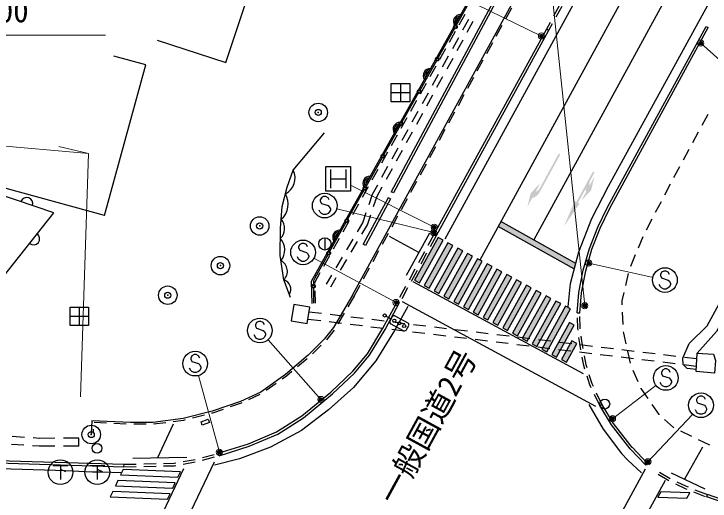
# Model space of a CAD drawing. Units: millimetres, scale not verified. Extents: x 40000 to 680000, y 20000 to 380000.
# Drawn here: x 452162 to 508529, y 280336 to 319792 of the extents above; entities that cross this region are included whole.
import ezdxf
from ezdxf.enums import TextEntityAlignment as Align

# ---------------------------------------------------------------- set-up
doc = ezdxf.new("R2010")
doc.units = ezdxf.units.MM
doc.header["$LTSCALE"] = 1000
doc.header["$PDMODE"] = 32
doc.header["$PDSIZE"] = 500
for name, color, linetype, lineweight in [('M-BGD', 7, 'Continuous', 25), ('M-BGD-EXST', 7, 'Continuous', 25), ('M-STR-HTXT', 7, 'Continuous', 13), ('M-STR-STRC', 7, 'Continuous', 25)]:
    doc.layers.add(name, color=color, linetype=linetype, lineweight=lineweight)
doc.styles.add('ＭＳ ゴシック', font='')
doc.styles.get('ＭＳ ゴシック').set_extended_font_data('MS Gothic')

msp = doc.modelspace()

# ---------------------------------------------------------------- hatches: boundary and pattern name
at = {"layer": 'M-STR-HTXT'}
for points in [[(494729, 305352), (496407, 308408), (496276, 308480), (494714, 305638, -0.20151), (494411, 305397), (494796, 306098), (494004, 305278), (493737, 304170), (494122, 304871, 0.20151)], [(497960, 304418), (497829, 304490), (498447, 305620, 0.06022), (498488, 305383), (498104, 304682), (498896, 305502), (499161, 306611), (498777, 305909, -0.20151), (498817, 306295), (499173, 306946), (499042, 307018), (498568, 306154), (497697, 304562), (497565, 304635), (496706, 302597)], [(497545, 299125), (497663, 299575), (494246, 301488), (491600, 302970), (491384, 302575)], [(486911, 301469), (486515, 301682), (484596, 298218), (484992, 298004)], [(487704, 301040), (487308, 301254), (485390, 297789), (485786, 297575)], [(488498, 300611), (488102, 300825), (486183, 297361), (486579, 297147)], [(489291, 300183), (488895, 300397), (486977, 296932), (487373, 296718)], [(490085, 299754), (489689, 299968), (487770, 296504), (488166, 296290)], [(490879, 299326), (490483, 299540), (488564, 296075), (488960, 295861)], [(491672, 298897), (491276, 299111), (489358, 295646), (489754, 295433)], [(492466, 298469), (492070, 298683), (490151, 295218), (490547, 295004)], [(493259, 298040), (492863, 298254), (490945, 294789), (491341, 294576)], [(494053, 297612), (493657, 297825), (491738, 294361), (492134, 294147)], [(494846, 297183), (494450, 297397), (492532, 293932), (492928, 293719)], [(495640, 296755), (495244, 296968), (493326, 293504), (493721, 293290)], [(496434, 296326), (496038, 296540), (494119, 293075), (494515, 292862)], [(497227, 295897), (496831, 296111), (494913, 292647), (495309, 292433)], [(497530, 294583), (497136, 294801), (495706, 292218), (496102, 292004)], [(497740, 293100), (497344, 293314), (496500, 291790), (496896, 291576)]]:
    msp.add_hatch(color=256, dxfattribs=at).paths.add_polyline_path(points)

# ---------------------------------------------------------------- linework, layer by layer
at = {"layer": 'M-BGD'}
for p, q in [((479573, 297017), (492965, 321508)), ((491279, 321388), (482717, 305389)), ((491455, 321294), (482893, 305295)), ((491986, 319407), (492466, 320284)), ((496339, 320497), (495859, 319620)), ((496515, 320401), (496034, 319524)), ((488209, 318906), (488697, 319778)), ((488513, 318493), (488994, 319370)), ((488872, 318316), (489353, 319193)), ((495571, 319094), (495271, 318547)), ((495271, 318547), (486168, 301914)), ((491219, 318003), (491698, 318880)), ((495447, 318451), (495271, 318547)), ((495746, 318998), (495447, 318451)), ((508201, 318777), (508377, 318681)), ((495447, 318451), (486344, 301818)), ((487427, 317510), (487915, 318383)), ((487694, 317004), (488175, 317880)), ((488053, 316826), (488534, 317703)), ((490451, 316599), (490931, 317476)), ((486644, 316114), (487133, 316987)), ((462838, 315657), (460258, 316363)), ((486875, 315514), (487356, 316390)), ((487234, 315337), (487715, 316213)), ((489683, 315195), (490163, 316073)), ((485862, 314718), (486351, 315591)), ((486056, 314024), (486538, 314901)), ((486415, 313847), (486897, 314723)), ((488916, 313791), (489395, 314669)), ((482709, 312668), (482709, 314168)), ((482709, 314168), (484209, 314168)), ((483459, 314168), (483459, 312668)), ((484209, 314168), (484209, 312668)), ((485080, 313323), (485569, 314195)), ((482709, 313418), (484209, 313418)), ((485237, 312534), (485719, 313411)), ((485596, 312357), (486078, 313234)), ((488148, 312387), (488628, 313265)), ((484209, 312668), (482709, 312668)), ((484298, 311927), (484787, 312799)), ((484418, 311045), (484900, 311921)), ((484777, 310867), (485259, 311744)), ((487380, 310984), (487860, 311861)), ((483516, 310531), (484005, 311403)), ((508338, 311635), (507862, 310755)), ((483599, 309555), (484081, 310431)), ((483958, 309378), (484440, 310254)), ((486613, 309580), (487093, 310457)), ((507577, 310228), (507101, 309348)), ((482734, 309135), (483223, 310007)), ((482780, 308065), (483262, 308941)), ((485845, 308176), (486325, 309053)), ((481952, 307739), (482441, 308612)), ((483139, 307888), (483621, 308764)), ((506816, 308820), (506340, 307941)), ((477417, 305430), (477417, 307430)), ((477417, 307430), (479417, 307430)), ((479417, 307430), (479417, 305430)), ((481170, 306343), (481659, 307216)), ((481961, 306575), (482443, 307452)), ((482320, 306398), (482802, 307274)), ((485078, 306772), (485557, 307650)), ((506054, 307413), (505627, 306624)), ((477792, 307180), (477792, 305680)), ((479042, 307180), (479042, 305680)), ((477792, 306430), (479042, 306430)), ((484310, 305368), (484790, 306246)), ((505627, 306624), (505580, 306533)), ((459504, 303460), (451536, 305639)), ((480388, 304947), (480877, 305820)), ((481199, 305189), (481624, 305962)), ((481567, 305027), (481983, 305785)), ((505301, 306002), (504837, 305116)), ((479417, 305430), (477417, 305430)), ((480918, 304361), (481199, 305189)), ((481285, 304196), (481567, 305027)), ((482893, 305295), (482717, 305389)), ((479606, 303552), (480095, 304424)), ((482464, 304902), (480442, 301132)), ((482640, 304808), (480618, 301037)), ((482640, 304808), (482464, 304902)), ((483542, 303965), (484022, 304842)), ((504559, 304584), (504094, 303699)), ((480413, 302869), (480694, 303698)), ((480778, 302702), (481060, 303533)), ((482775, 302561), (483254, 303438)), ((478824, 302156), (479313, 303028)), ((479987, 302150), (480413, 302869)), ((480342, 301964), (480778, 302702)), ((503816, 303167), (503352, 302281)), ((477340, 301664), (477340, 300664)), ((478042, 300760), (478531, 301632)), ((482007, 301157), (482487, 302034)), ((484937, 300459), (482562, 301752)), ((485800, 302040), (483922, 298601)), ((486168, 301914), (485689, 301036)), ((486344, 301818), (485864, 300940)), ((486344, 301818), (486168, 301914)), ((503080, 301747), (502699, 300822)), ((479122, 300687), (479631, 301548)), ((479477, 300501), (479986, 301362)), ((480618, 301037), (480442, 301132)), ((481239, 299753), (481719, 300630)), ((485401, 300510), (484921, 299632)), ((477260, 299364), (477749, 300236)), ((478256, 299224), (478765, 300085)), ((478611, 299038), (479120, 299899)), ((485576, 300414), (485097, 299536)), ((502470, 300267), (502089, 299343)), ((476523, 298049), (476967, 298841)), ((480472, 298349), (480952, 299227)), ((484634, 299106), (484154, 298228)), ((484809, 299010), (484330, 298132)), ((501907, 298773), (501674, 297801)), ((477474, 297903), (477899, 298622)), ((477818, 297699), (478254, 298436)), ((476527, 297956), (476523, 298049)), ((479704, 296945), (480184, 297823)), ((483866, 297702), (483387, 296824)), ((476593, 296358), (476552, 297357)), ((484042, 297606), (483562, 296728)), ((501535, 297217), (501377, 296560)), ((479704, 296945), (479203, 296080)), ((483392, 296418), (483217, 296513)), ((501377, 296560), (501394, 296236)), ((456706, 294549), (456706, 296049)), ((456706, 296049), (458206, 296049)), ((457456, 296049), (457456, 294549)), ((458206, 296049), (458206, 294549)), ((476068, 295671), (477072, 295549)), ((477766, 295465), (478759, 295345)), ((478902, 295561), (478400, 294696)), ((497773, 295579), (497973, 295585)), ((501424, 295637), (501475, 294638)), ((456706, 295299), (458206, 295299)), ((475969, 295078), (477002, 294953)), ((477697, 294869), (478690, 294749)), ((479454, 295261), (480447, 295141)), ((481142, 295057), (482135, 294936)), ((482830, 294852), (483822, 294732)), ((497813, 294346), (497786, 295171)), ((498012, 294362), (497982, 295283)), ((458206, 294549), (456706, 294549)), ((479385, 294665), (480378, 294545)), ((481073, 294461), (482065, 294340)), ((482760, 294256), (483753, 294136)), ((484517, 294648), (485510, 294528)), ((486205, 294444), (487198, 294324)), ((487893, 294239), (488885, 294119)), ((497835, 294173), (497813, 294346)), ((498022, 294284), (498012, 294362)), ((478081, 294189), (477458, 293407)), ((484448, 294052), (485441, 293932)), ((486136, 293848), (487128, 293728)), ((489580, 294035), (490573, 293915)), ((491268, 293831), (492261, 293711)), ((498171, 293135), (498099, 293689)), ((501505, 294039), (501511, 293923)), ((501511, 293923), (501702, 293060)), ((509036, 294072), (507490, 292318)), ((487823, 293643), (488816, 293523)), ((489511, 293439), (490504, 293319)), ((491199, 293235), (492192, 293115)), ((492956, 293627), (493948, 293506)), ((494643, 293422), (495636, 293302)), ((496331, 293218), (497324, 293098)), ((497973, 293105), (497912, 293578)), ((498250, 292701), (498171, 293135)), ((477041, 292976), (476334, 292269)), ((492886, 293031), (493879, 292910)), ((494574, 292826), (495567, 292706)), ((496262, 292622), (497255, 292502)), ((498066, 292591), (497973, 293105)), ((498019, 293014), (499011, 292894)), ((499706, 292810), (500699, 292689)), ((501394, 292605), (502387, 292485)), ((497950, 292418), (498942, 292298)), ((498297, 291314), (498173, 292000)), ((498491, 291363), (498356, 292110)), ((499637, 292214), (500630, 292093)), ((501325, 292009), (502318, 291889)), ((501832, 292474), (502048, 291498)), ((503082, 292401), (504074, 292281)), ((504769, 292197), (505762, 292077)), ((506457, 291992), (507460, 291871)), ((475894, 291862), (475130, 291217)), ((503013, 291805), (504005, 291685)), ((504700, 291601), (505693, 291481)), ((498391, 291026), (498297, 291314)), ((498566, 291134), (498491, 291363)), ((502284, 290947), (502685, 290031)), ((506388, 291396), (507421, 291271)), ((474233, 290459), (473886, 290213)), ((474672, 290830), (474233, 290459)), ((498806, 289746), (498576, 290455)), ((498993, 289820), (498751, 290563)), ((473397, 289865), (472581, 289286)), ((498914, 289516), (498806, 289746)), ((499085, 289622), (498993, 289820)), ((502926, 289481), (502934, 289461)), ((502934, 289461), (503485, 288652)), ((472076, 288966), (471169, 288545)), ((499593, 288067), (499169, 288973)), ((499764, 288174), (499340, 289079)), ((470563, 288263), (469683, 287959)), ((470625, 288292), (470563, 288263)), ((499593, 288067), (499763, 288173)), ((503822, 288156), (504375, 287343)), ((469116, 287763), (468245, 287462)), ((466034, 286910), (465887, 286874)), ((467586, 287298), (466616, 287055)), ((468245, 287462), (468168, 287443)), ((504375, 287343), (504387, 287332)), ((504838, 286936), (505578, 286287)), ((459661, 286645), (458662, 286689)), ((461260, 286576), (460261, 286619)), ((462859, 286554), (461859, 286559)), ((464451, 286686), (463459, 286556)), ((463806, 283855), (465094, 286586)), ((465887, 286874), (465046, 286763)), ((458590, 286148), (458580, 285798)), ((505578, 286287), (505592, 286280)), ((506132, 286018), (507032, 285581)), ((453012, 285496), (452014, 285561)), ((454236, 285417), (453711, 285451)), ((455481, 285422), (454236, 285417)), ((457425, 285429), (456181, 285424)), ((457428, 284789), (457425, 285429)), ((507572, 285320), (508471, 284883)), ((452973, 284857), (451975, 284922)), ((454217, 284777), (453672, 284812)), ((455472, 284782), (454217, 284777)), ((457428, 284789), (456172, 284784)), ((503467, 283387), (502213, 284699)), ((507919, 284704), (506465, 282099)), ((467422, 283861), (468388, 284119)), ((468768, 284013), (468716, 284207)), ((503323, 283249), (502069, 284561)), ((448900, 283692), (461080, 283313)), ((461803, 283822), (466173, 283895)), ((465856, 283534), (466840, 283713)), ((467427, 283656), (468393, 283913)), ((448894, 283492), (461074, 283113)), ((461069, 283313), (462069, 283336)), ((461074, 283113), (461080, 283313)), ((461074, 283113), (462073, 283136)), ((462669, 283349), (463669, 283371)), ((462673, 283149), (463673, 283171)), ((464268, 283384), (465139, 283404)), ((464273, 283184), (465159, 283204)), ((465139, 283404), (465266, 283427)), ((465159, 283204), (465271, 283224)), ((465861, 283332), (466845, 283511)), ((503323, 283249), (503467, 283387)), ((504339, 282509), (505203, 282005)), ((504440, 282682), (505304, 282178)), ((505368, 282612), (508110, 281330)), ((505836, 281902), (506600, 281536)), ((505735, 281729), (506519, 281352)), ((506519, 281352), (506640, 281305)), ((506600, 281536), (506742, 281479)), ((507198, 281084), (508128, 280717)), ((507300, 281259), (508230, 280892)), ((508255, 280667), (508319, 280856))]:
    msp.add_line(p, q, dxfattribs=at)
for points in [[(463760, 317679), (469319, 315846), (472765, 326227)], [(490168, 323017), (476220, 298121), (476293, 296345)], [(497773, 295579), (497908, 297223), (498263, 299033), (498771, 300790), (499439, 302511), (500230, 304154), (508201, 318777)], [(497972, 295562), (498106, 297196), (498458, 298986), (498960, 300726), (499623, 302432), (500408, 304063), (508377, 318681)], [(508288, 294524), (517871, 312106), (510926, 315908), (511331, 316569), (518916, 312444), (509036, 294072)], [(459504, 303460), (459504, 303461), (462838, 315657)], [(474559, 296815), (474022, 298252), (473710, 300236), (473739, 302443), (473892, 304188), (474274, 305763), (474785, 307130), (477319, 310148)], [(444138, 289913), (444265, 290067), (442661, 291140), (443712, 292531), (445582, 291299), (455407, 303679), (449230, 305772)], [(479574, 297021), (478049, 294389), (477294, 293441), (475999, 292146), (474141, 290578), (472156, 289169), (470507, 288403), (468202, 287606), (465859, 287021), (463417, 286702), (461608, 286711), (458460, 286848), (458430, 285803)], [(468707, 284204), (471146, 284979), (473432, 285933), (475482, 287233), (477829, 289166), (479603, 290846), (480790, 292271), (482036, 294344), (483217, 296513)], [(468768, 284013), (471215, 284791), (473525, 285755), (475599, 287071), (477962, 289016), (479749, 290709), (480953, 292155), (482209, 294245), (483392, 296418)], [(507398, 290986), (506679, 291086), (506351, 291409), (506329, 291909), (506832, 293096), (508288, 294524)], [(502069, 284561), (500557, 286518), (499593, 288067)], [(502227, 284683), (500722, 286632), (499763, 288173)], [(561365, 276783), (546363, 279744), (531423, 280884), (519219, 279678), (516769, 279607), (514301, 279649), (511856, 279827), (509419, 280272), (508255, 280667)], [(561404, 276979), (546390, 279942), (531421, 281084), (519207, 279878), (516768, 279807), (514310, 279849), (511881, 280026), (509469, 280466), (508319, 280856)]]:
    msp.add_lwpolyline(points, dxfattribs=at)
for points in [[(475910, 294720), (476128, 296029), (474819, 296247), (474601, 294938)], [(507391, 290824), (507490, 292318), (508813, 292226), (508968, 291727), (508884, 290705)], [(467897, 286979), (468003, 286701), (467416, 286477), (467310, 286755)]]:
    msp.add_lwpolyline(points, close=True, dxfattribs=at)
for centre, radius in [((476801, 311811), 750), ((472064, 302621), 750), ((477340, 301164), 500), ((468885, 299408), 750), ((464621, 297007), 750), ((458423, 285727), 750)]:
    msp.add_circle(centre, radius, dxfattribs=at)
for centre, radius, start, end in [((488314, 319163), 567, 88.812, 212.6671), ((488314, 319163), 453, 96.7714, 204.7077), ((488314, 319163), 340, 112.3968, 189.0823), ((485870, 314801), 567, 88.812, 212.6671), ((485870, 314801), 453, 96.7714, 204.7077), ((485870, 314801), 340, 112.3968, 189.0823), ((483426, 310439), 567, 88.812, 212.6671), ((483426, 310439), 453, 96.7714, 204.7077), ((483426, 310439), 340, 112.3968, 189.0823), ((473473, 306511), 1450, 297.5508, 25.2491), ((480983, 306077), 567, 88.812, 212.6671), ((480983, 306077), 453, 96.7714, 204.7077), ((480983, 306077), 340, 112.3968, 189.0823), ((472740, 304395), 1631, 310.6107, 30.5941), ((453203, 304426), 500, 341.2778, 161.2778), ((472973, 302416), 1112, 312.7506, 41.83), ((478539, 301715), 567, 88.812, 212.6671), ((478539, 301715), 453, 96.7714, 204.7077), ((453748, 301588), 500, 231.5638, 51.5638), ((472778, 300681), 1321, 319.0728, 44.0345), ((478539, 301715), 340, 112.3968, 189.0823), ((473328, 298944), 980, 315.0657, 62.765), ((473789, 297494), 793, 328.0882, 72.9018)]:
    msp.add_arc(centre, radius, start, end, dxfattribs=at)
for p in [(476801, 311811), (472064, 302621), (468885, 299408), (464621, 297007), (458423, 285727)]:
    msp.add_point(p, dxfattribs=at)
at = {"layer": 'M-BGD-EXST'}
for p, q in [((455330, 283225), (456530, 283225)), ((455930, 283225), (455930, 282075)), ((458315, 283227), (459515, 283227)), ((458915, 283227), (458915, 282077)), ((455930, 282925), (456330, 282725)), ((458915, 282927), (459315, 282727))]:
    msp.add_line(p, q, dxfattribs=at)
for centre in [(455930, 282675), (458915, 282677)]:
    msp.add_circle(centre, 1000, dxfattribs=at)
at = {"layer": 'M-STR-HTXT'}
for p, q in [((498386, 296163), (494379, 334501)), ((494878, 317999), (486004, 322338)), ((507776, 317432), (511392, 314176)), ((458195, 308500), (455803, 309052)), ((457557, 288777), (458195, 308500)), ((486190, 302511), (479421, 305924)), ((486157, 302077), (478296, 304016)), ((483105, 296420), (476442, 300018)), ((498702, 299607), (503916, 298447)), ((477014, 288568), (472737, 293404)), ((468797, 284286), (467104, 290503)), ((500634, 287009), (504147, 289696)), ((503502, 283520), (507103, 287353))]:
    msp.add_line(p, q, dxfattribs=at)
for points in [[(361697, 319039), (373895, 316783), (384260, 315271), (397271, 313798), (418377, 311999), (458195, 308500)], [(431486, 292263), (434157, 318076), (459578, 318076)]]:
    msp.add_lwpolyline(points, dxfattribs=at)
for centre, radius in [((494878, 317999), 150), ((494878, 317999), 120), ((494878, 317999), 90), ((494878, 317999), 60), ((494878, 317999), 30), ((494878, 317999), 20), ((507776, 317432), 150), ((507776, 317432), 120), ((507776, 317432), 90), ((507776, 317432), 60), ((507776, 317432), 30), ((507776, 317432), 20), ((486157, 302077), 150), ((486157, 302077), 120), ((486190, 302511), 150), ((486157, 302077), 90), ((486190, 302511), 120), ((486157, 302077), 60), ((486190, 302511), 90), ((486190, 302511), 60), ((486190, 302511), 30), ((486190, 302511), 20), ((486157, 302077), 30), ((486157, 302077), 20), ((498702, 299607), 150), ((498702, 299607), 120), ((498702, 299607), 90), ((498702, 299607), 60), ((498702, 299607), 30), ((498702, 299607), 20), ((483105, 296420), 150), ((483105, 296420), 120), ((483105, 296420), 90), ((483105, 296420), 60), ((483105, 296420), 30), ((483105, 296420), 20), ((498386, 296163), 150), ((498386, 296163), 120), ((498386, 296163), 90), ((498386, 296163), 60), ((498386, 296163), 30), ((498386, 296163), 20), ((477014, 288568), 150), ((477014, 288568), 120), ((477014, 288568), 90), ((477014, 288568), 60), ((477014, 288568), 30), ((477014, 288568), 20), ((500634, 287009), 150), ((500634, 287009), 120), ((500634, 287009), 90), ((500634, 287009), 60), ((500634, 287009), 30), ((500634, 287009), 20), ((468797, 284286), 150), ((468797, 284286), 120), ((468797, 284286), 90), ((468797, 284286), 60), ((468797, 284286), 30), ((468797, 284286), 20), ((503502, 283520), 150), ((503502, 283520), 120), ((503502, 283520), 90), ((503502, 283520), 60), ((503502, 283520), 30), ((503502, 283520), 20)]:
    msp.add_circle(centre, radius, dxfattribs=at)
for p in [(494878, 317999), (507776, 317432), (486190, 302511), (486157, 302077), (498702, 299607), (483105, 296420), (498386, 296163), (477014, 288568), (500634, 287009), (468797, 284286), (503502, 283520)]:
    msp.add_point(p, dxfattribs=at)
at = {"layer": 'M-STR-STRC'}
for p, q in [((487073, 301582), (499860, 324940)), ((489916, 299887), (503506, 324767)), ((506857, 324608), (494246, 301488)), ((489301, 321223), (487981, 318867)), ((487835, 318605), (486515, 316250)), ((486369, 315988), (485049, 313632)), ((484902, 313370), (483583, 311015)), ((483436, 310753), (482117, 308397)), ((481970, 308136), (480651, 305780)), ((480504, 305518), (479185, 303163)), ((477239, 304996), (477057, 304906)), ((477420, 304996), (477239, 304996)), ((477602, 304906), (477420, 304996)), ((477057, 304906), (476966, 304724)), ((476966, 304724), (476966, 304633)), ((476966, 304633), (477057, 304451)), ((477057, 304451), (477602, 304269)), ((477693, 304724), (477602, 304906)), ((476966, 303724), (476875, 303906)), ((477602, 304269), (477693, 304178)), ((477693, 304178), (477784, 303996)), ((477784, 303906), (477693, 303724)), ((477784, 303996), (477784, 303906)), ((477057, 303633), (476966, 303724)), ((477239, 303542), (477057, 303633)), ((477420, 303542), (477239, 303542)), ((477602, 303633), (477420, 303542)), ((477693, 303724), (477602, 303633)), ((479038, 302901), (477719, 300545)), ((497663, 299575), (491600, 302970)), ((497545, 299125), (491384, 302575)), ((475302, 301114), (475211, 300932)), ((475483, 301205), (475302, 301114)), ((475665, 301205), (475483, 301205)), ((475847, 301114), (475665, 301205)), ((475938, 300932), (475847, 301114)), ((475211, 300932), (475211, 300841)), ((475211, 300841), (475302, 300659)), ((475302, 300659), (475847, 300477)), ((475847, 300477), (475938, 300386)), ((475211, 299932), (475120, 300114)), ((475302, 299841), (475211, 299932)), ((475938, 299932), (475847, 299841)), ((475938, 300386), (476029, 300205)), ((476029, 300114), (475938, 299932)), ((476029, 300205), (476029, 300114)), ((477572, 300283), (476515, 298395)), ((475483, 299750), (475302, 299841)), ((475665, 299750), (475483, 299750)), ((475847, 299841), (475665, 299750)), ((504602, 298870), (504511, 298688)), ((504784, 298961), (504602, 298870)), ((504966, 298961), (504784, 298961)), ((505147, 298870), (504966, 298961)), ((505238, 298688), (505147, 298870)), ((476414, 298186), (476413, 297883)), ((476515, 298395), (476414, 298186)), ((504511, 298688), (504511, 298597)), ((504511, 298597), (504602, 298415)), ((504602, 298415), (505147, 298234)), ((505147, 298234), (505238, 298143)), ((484475, 298127), (498258, 290663)), ((504511, 297688), (504420, 297870)), ((504602, 297597), (504511, 297688)), ((505238, 297688), (505147, 297597)), ((505238, 298143), (505329, 297961)), ((505329, 297870), (505238, 297688)), ((505329, 297961), (505329, 297870)), ((476412, 297583), (476409, 296362)), ((504784, 297506), (504602, 297597)), ((504966, 297506), (504784, 297506)), ((505147, 297597), (504966, 297506)), ((483594, 296508), (499251, 288020)), ((471985, 294879), (471803, 294788)), ((472167, 294879), (471985, 294879)), ((472349, 294788), (472167, 294879)), ((482703, 295083), (482285, 295309)), ((482596, 294885), (482810, 295282)), ((483013, 295342), (484069, 294773)), ((471803, 294788), (471713, 294607)), ((471713, 294607), (471713, 294516)), ((471713, 294516), (471803, 294334)), ((471803, 294334), (472349, 294152)), ((472440, 294607), (472349, 294788)), ((483714, 294113), (482657, 294682)), ((483917, 294174), (484130, 294570)), ((471713, 293607), (471622, 293788)), ((472349, 294152), (472440, 294061)), ((472440, 294061), (472531, 293879)), ((472531, 293788), (472440, 293607)), ((472531, 293879), (472531, 293788)), ((471803, 293516), (471713, 293607)), ((471985, 293425), (471803, 293516)), ((472167, 293425), (471985, 293425)), ((472349, 293516), (472167, 293425)), ((472440, 293607), (472349, 293516)), ((466567, 292104), (466476, 291922)), ((466749, 292195), (466567, 292104)), ((466931, 292195), (466749, 292195)), ((467113, 292104), (466931, 292195)), ((467203, 291922), (467113, 292104)), ((466476, 291922), (466476, 291831)), ((466476, 291831), (466567, 291649)), ((466567, 291649), (467113, 291468)), ((467113, 291468), (467203, 291377)), ((466476, 290922), (466385, 291104)), ((466567, 290831), (466476, 290922)), ((467203, 290922), (467113, 290831)), ((467203, 291377), (467294, 291195)), ((467294, 291104), (467203, 290922)), ((467294, 291195), (467294, 291104)), ((504673, 290944), (504583, 290763)), ((504855, 291035), (504673, 290944)), ((505037, 291035), (504855, 291035)), ((505219, 290944), (505037, 291035)), ((505310, 290763), (505219, 290944)), ((466749, 290740), (466567, 290831)), ((466931, 290740), (466749, 290740)), ((467113, 290831), (466931, 290740)), ((504583, 290763), (504583, 290672)), ((504583, 290672), (504673, 290490)), ((504673, 290490), (505219, 290308)), ((505219, 290308), (505310, 290217)), ((504583, 289763), (504492, 289944)), ((504673, 289672), (504583, 289763)), ((505310, 289763), (505219, 289672)), ((505310, 290217), (505401, 290035)), ((505401, 289944), (505310, 289763)), ((505401, 290035), (505401, 289944)), ((504855, 289581), (504673, 289672)), ((505037, 289581), (504855, 289581)), ((505219, 289672), (505037, 289581)), ((507522, 288735), (507431, 288553)), ((507704, 288826), (507522, 288735)), ((507886, 288826), (507704, 288826)), ((508068, 288735), (507886, 288826)), ((508159, 288553), (508068, 288735)), ((507431, 288553), (507431, 288462)), ((507431, 288462), (507522, 288280)), ((507522, 288280), (508068, 288098)), ((508068, 288098), (508159, 288007)), ((507431, 287553), (507340, 287735)), ((507522, 287462), (507431, 287553)), ((508159, 287553), (508068, 287462)), ((508159, 288007), (508249, 287826)), ((508249, 287735), (508159, 287553)), ((508249, 287826), (508249, 287735)), ((507704, 287371), (507522, 287462)), ((507886, 287371), (507704, 287371)), ((508068, 287462), (507886, 287371)), ((501865, 283646), (501359, 284197)), ((502964, 282617), (501865, 283646)), ((460716, 271935), (465917, 282973)), ((462511, 271103), (468396, 283517)), ((495815, 269340), (503312, 282951)), ((497997, 269512), (504907, 282018))]:
    msp.add_line(p, q, dxfattribs=at)
for points in [[(497043, 296066), (497239, 297951), (497911, 300527), (498951, 303224), (500302, 305841), (509105, 321898)], [(484062, 296089), (482990, 294153), (481458, 291701), (479652, 289539), (477628, 287733), (475443, 286063), (472935, 284696), (470428, 283767), (468390, 283232)], [(498704, 288164), (499877, 286170), (501359, 284197)], [(460814, 282615), (459293, 282673), (458517, 282691), (456303, 282778), (455527, 282807), (428496, 283629)]]:
    msp.add_lwpolyline(points, dxfattribs=at)
for points in [[(486515, 301682), (484596, 298218), (484992, 298004), (486911, 301469)], [(487308, 301254), (485390, 297789), (485786, 297575), (487704, 301040)], [(488102, 300825), (486183, 297361), (486579, 297147), (488498, 300611)], [(488895, 300397), (486977, 296932), (487373, 296718), (489291, 300183)], [(489689, 299968), (487770, 296504), (488166, 296290), (490085, 299754)], [(490483, 299540), (488564, 296075), (488960, 295861), (490879, 299326)], [(491276, 299111), (489358, 295646), (489754, 295433), (491672, 298897)], [(492070, 298683), (490151, 295218), (490547, 295004), (492466, 298469)], [(492863, 298254), (490945, 294789), (491341, 294576), (493259, 298040)], [(493657, 297825), (491738, 294361), (492134, 294147), (494053, 297612)], [(494450, 297397), (492532, 293932), (492928, 293719), (494846, 297183)], [(495244, 296968), (493326, 293504), (493721, 293290), (495640, 296755)], [(496038, 296540), (494119, 293075), (494515, 292862), (496434, 296326)], [(496831, 296111), (494913, 292647), (495309, 292433), (497227, 295897)], [(497136, 294801), (495706, 292218), (496102, 292004), (497530, 294583)], [(496500, 291790), (496896, 291576), (497740, 293100), (497344, 293314)], [(465435, 282265), (465642, 282707), (460999, 282896), (460792, 282454)], [(460377, 281568), (465018, 281379), (465225, 281821), (460584, 282010)], [(459962, 280682), (464601, 280494), (464808, 280936), (460169, 281124)], [(504555, 281096), (504309, 280655), (506643, 280559), (506889, 280999)]]:
    msp.add_lwpolyline(points, close=True, dxfattribs=at)
for centre, radius in [((487908, 318736), 150), ((487908, 318736), 120), ((487908, 318736), 100), ((486442, 316119), 150), ((486442, 316119), 120), ((486442, 316119), 100), ((484976, 313501), 150), ((484976, 313501), 120), ((484976, 313501), 100), ((483510, 310884), 150), ((483510, 310884), 120), ((483510, 310884), 100), ((482044, 308267), 150), ((482044, 308267), 120), ((482044, 308267), 100), ((480578, 305649), 150), ((480578, 305649), 120), ((480578, 305649), 100), ((477329, 304269), 1000), ((479112, 303032), 150), ((479112, 303032), 120), ((479112, 303032), 100), ((475574, 300477), 1000), ((477646, 300414), 150), ((477646, 300414), 120), ((477646, 300414), 100), ((504875, 298234), 1000), ((476413, 297733), 150), ((476413, 297733), 120), ((476413, 297733), 100), ((482175, 295368), 125), ((472076, 294152), 1000), ((482967, 294941), 125), ((483363, 294728), 125), ((483760, 294514), 125), ((466840, 291468), 1000), ((504946, 290308), 1000), ((507795, 288098), 1000), ((500002, 288193), 400), ((458893, 284611), 400)]:
    msp.add_circle(centre, radius, dxfattribs=at)
for centre, radius, start, end in [((482807, 294838), 216, 167.2156, 226.1526), ((482963, 295141), 208, 75.9976, 137.3706), ((483911, 294615), 224, 348.4632, 44.905), ((483751, 294358), 248, 261.3881, 311.9801)]:
    msp.add_arc(centre, radius, start, end, dxfattribs=at)

# ---------------------------------------------------------------- texts
at = {"layer": 'M-BGD', "style": 'ＭＳ ゴシック'}
msp.add_text('一般国道2号', height=1833, rotation=61.357, dxfattribs=at).set_placement((486906, 285670), align=Align.BOTTOM_CENTER)
at = {"layer": 'M-STR-HTXT', "style": 'ＭＳ ゴシック'}
msp.add_text('ヒューム管φ500', height=1833, dxfattribs=at).set_placement((453353, 318564), align=Align.BOTTOM_RIGHT)

doc.saveas('drawing.dxf')
